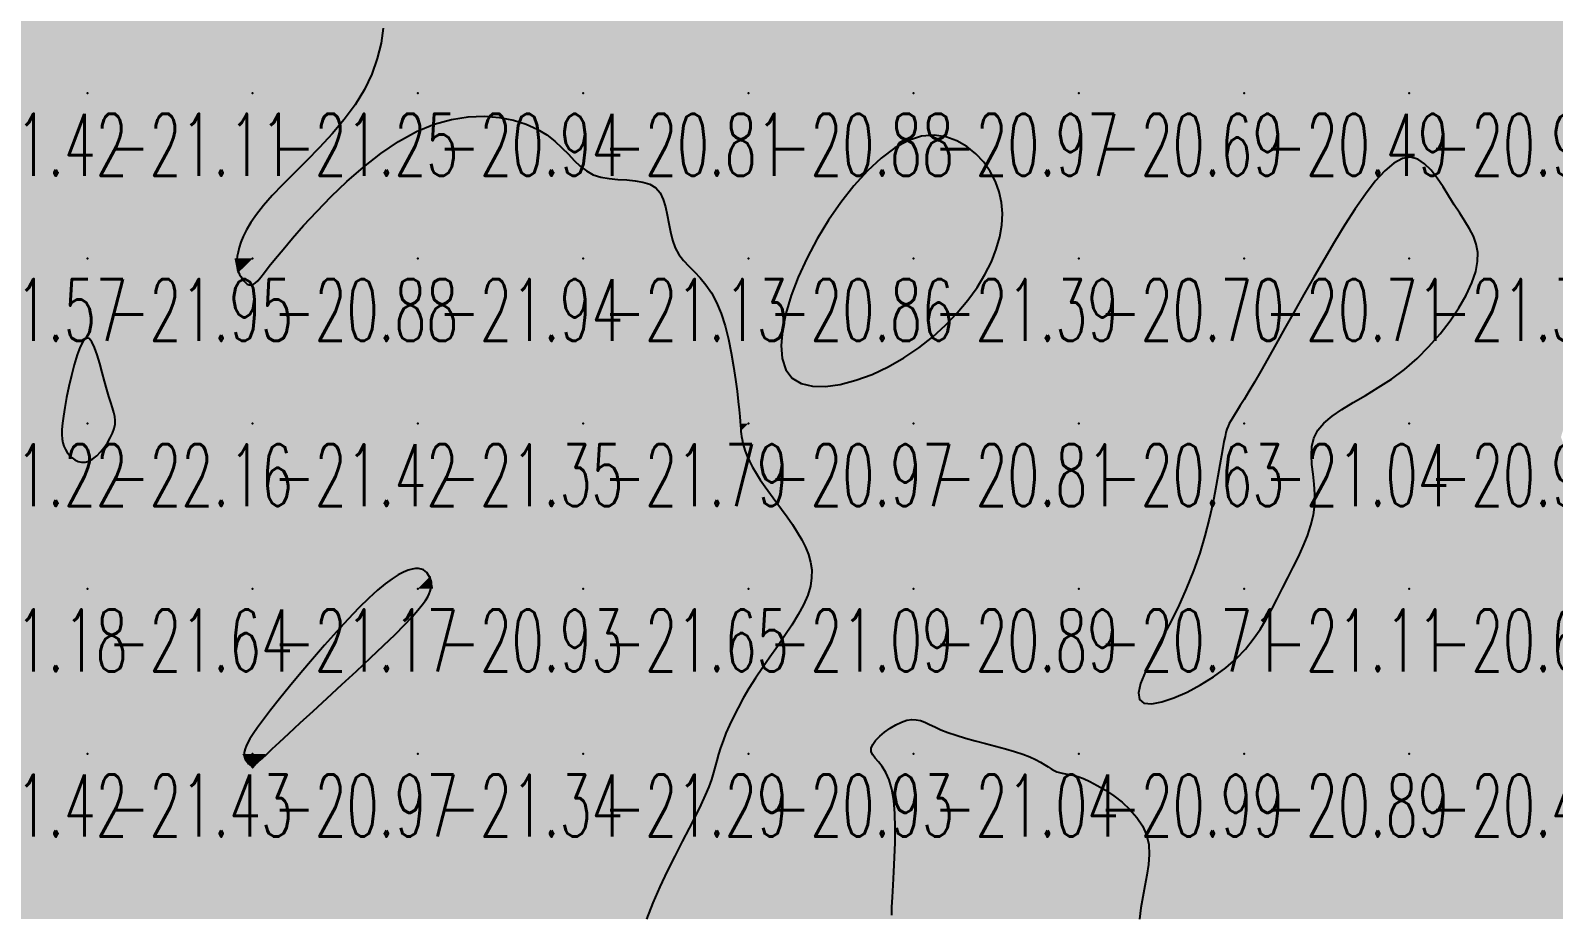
# Model space of a CAD drawing. Header units: millimetres. Extents: x 88261 to 90953, y 390274 to 392322.
# Drawn here: x 88956.8 to 89049, y 391777.6 to 391831 of the extents above; entities that cross this region are included whole.
import ezdxf
from ezdxf.enums import TextEntityAlignment as Align

# ---------------------------------------------------------------- set-up
doc = ezdxf.new("R2010")
doc.units = ezdxf.units.MM
doc.header["$LTSCALE"] = 25
for name, color, linetype in [('CN_03_00', 7, 'Continuous'), ('COTEAlt', 7, 'Continuous'), ('TN_COLORIAGE', 7, 'Continuous')]:
    doc.layers.add(name, color=color, linetype=linetype)
doc.styles.add('Simplex 1.0', font='Simplex.shx', dxfattribs={"width": 0.99, "height": 2.5})
doc.styles.get("Standard").update_dxf_attribs({"font": 'times.ttf'})

# ---------------------------------------------------------------- blocks, each defined once
blk = doc.blocks.new('COTE')
at = {"color": 0}
blk.add_point((0, 0), dxfattribs=at)
at = {"layer": 'COTEAlt'}
blk.add_attdef('ALT', text='', height=3.75, dxfattribs=at).set_placement((1.25, -1.25), align=Align.TOP_LEFT)

msp = doc.modelspace()

# ---------------------------------------------------------------- linework, layer by layer
at = {"layer": 'CN_03_00', "elevation": -21, "flags": 128}
for points in [[(88978.158, 391831.183), (88978.021, 391830.272), (88977.795, 391829.337), (88977.466, 391828.393), (88977.022, 391827.455), (88976.457, 391826.536), (88975.795, 391825.641), (88975.063, 391824.775), (88974.294, 391823.943), (88973.515, 391823.149), (88972.757, 391822.398), (88972.049, 391821.694), (88971.422, 391821.042), (88970.898, 391820.445), (88970.473, 391819.901), (88970.135, 391819.408), (88969.874, 391818.964), (88969.677, 391818.565), (88969.535, 391818.211), (88969.434, 391817.896), (88969.365, 391817.621), (88969.318, 391817.38), (88969.289, 391817.17), (88969.278, 391816.986), (88969.284, 391816.822), (88969.306, 391816.674), (88969.342, 391816.535), (88969.392, 391816.402), (88969.455, 391816.269), (88969.529, 391816.133), (88969.614, 391816), (88969.708, 391815.876), (88969.81, 391815.768), (88969.919, 391815.685), (88970.035, 391815.632), (88970.156, 391815.619), (88970.28, 391815.651), (88970.411, 391815.736), (88970.559, 391815.881), (88970.74, 391816.095), (88970.968, 391816.385), (88971.258, 391816.758), (88971.626, 391817.221), (88972.086, 391817.784), (88972.652, 391818.452), (88973.336, 391819.227), (88974.124, 391820.081), (88975.002, 391820.98), (88975.952, 391821.887), (88976.959, 391822.769), (88978.006, 391823.592), (88979.077, 391824.319), (88980.156, 391824.916), (88981.227, 391825.358), (88982.277, 391825.649), (88983.295, 391825.805), (88984.267, 391825.841), (88985.184, 391825.77), (88986.032, 391825.607), (88986.799, 391825.368), (88987.475, 391825.065), (88988.051, 391824.715), (88988.543, 391824.334), (88988.971, 391823.937), (88989.356, 391823.542), (88989.718, 391823.164), (88990.077, 391822.821), (88990.453, 391822.529), (88990.866, 391822.304), (88991.331, 391822.156), (88991.835, 391822.069), (88992.36, 391822.019), (88992.887, 391821.983), (88993.397, 391821.937), (88993.872, 391821.859), (88994.294, 391821.725), (88994.642, 391821.511), (88994.906, 391821.203), (88995.098, 391820.812), (88995.238, 391820.36), (88995.344, 391819.866), (88995.437, 391819.351), (88995.536, 391818.836), (88995.659, 391818.34), (88995.826, 391817.884), (88996.052, 391817.482), (88996.329, 391817.119), (88996.643, 391816.774), (88996.982, 391816.426), (88997.333, 391816.053), (88997.684, 391815.634), (88998.021, 391815.149), (88998.331, 391814.575), (88998.604, 391813.9), (88998.841, 391813.145), (88999.043, 391812.339), (88999.214, 391811.512), (88999.356, 391810.692), (88999.472, 391809.909), (88999.564, 391809.193), (88999.636, 391808.572), (88999.689, 391808.069), (88999.728, 391807.671), (88999.755, 391807.36), (88999.775, 391807.118), (88999.79, 391806.925), (88999.804, 391806.762), (88999.82, 391806.611), (88999.842, 391806.452), (88999.874, 391806.269), (88999.919, 391806.06), (88999.982, 391805.824), (89000.067, 391805.561), (89000.178, 391805.271), (89000.321, 391804.953), (89000.499, 391804.608), (89000.716, 391804.235), (89000.974, 391803.835), (89001.267, 391803.412), (89001.585, 391802.971), (89001.917, 391802.516), (89002.256, 391802.053), (89002.591, 391801.586), (89002.914, 391801.119), (89003.213, 391800.659), (89003.481, 391800.208), (89003.709, 391799.761), (89003.891, 391799.313), (89004.019, 391798.858), (89004.085, 391798.391), (89004.082, 391797.904), (89004.003, 391797.393), (89003.841, 391796.852), (89003.592, 391796.276), (89003.268, 391795.671), (89002.886, 391795.044), (89002.462, 391794.401), (89002.013, 391793.75), (89001.555, 391793.098), (89001.105, 391792.452), (89000.678, 391791.818), (89000.289, 391791.203), (88999.938, 391790.61), (88999.625, 391790.04), (88999.348, 391789.496), (88999.105, 391788.98), (88998.896, 391788.493), (88998.719, 391788.037), (88998.571, 391787.614), (88998.451, 391787.224), (88998.348, 391786.853), (88998.249, 391786.486), (88998.141, 391786.107), (88998.013, 391785.7), (88997.852, 391785.251), (88997.645, 391784.743), (88997.381, 391784.16), (88997.051, 391783.492), (88996.666, 391782.745), (88996.242, 391781.931), (88995.795, 391781.06), (88995.341, 391780.145), (88994.894, 391779.196), (88994.471, 391778.225), (88994.087, 391777.242)], [(89008.925, 391777.476), (89008.943, 391777.969), (89008.974, 391778.572), (89009.017, 391779.292), (89009.063, 391780.104), (89009.105, 391780.976), (89009.133, 391781.877), (89009.139, 391782.772), (89009.114, 391783.63), (89009.048, 391784.419), (89008.934, 391785.106), (89008.767, 391785.667), (89008.563, 391786.115), (89008.342, 391786.47), (89008.123, 391786.753), (89007.928, 391786.984), (89007.776, 391787.186), (89007.687, 391787.377), (89007.682, 391787.58), (89007.775, 391787.809), (89007.954, 391788.058), (89008.201, 391788.314), (89008.5, 391788.565), (89008.831, 391788.8), (89009.178, 391789.005), (89009.522, 391789.168), (89009.847, 391789.278), (89010.139, 391789.325), (89010.407, 391789.315), (89010.667, 391789.257), (89010.932, 391789.158), (89011.216, 391789.028), (89011.534, 391788.876), (89011.9, 391788.709), (89012.329, 391788.538), (89012.829, 391788.368), (89013.387, 391788.201), (89013.982, 391788.036), (89014.597, 391787.873), (89015.21, 391787.71), (89015.805, 391787.548), (89016.36, 391787.386), (89016.856, 391787.222), (89017.28, 391787.058), (89017.636, 391786.895), (89017.934, 391786.739), (89018.185, 391786.591), (89018.398, 391786.456), (89018.583, 391786.336), (89018.751, 391786.237), (89018.912, 391786.161), (89019.075, 391786.11), (89019.247, 391786.074), (89019.438, 391786.043), (89019.654, 391786.005), (89019.903, 391785.95), (89020.191, 391785.867), (89020.528, 391785.744), (89020.921, 391785.571), (89021.371, 391785.338), (89021.861, 391785.048), (89022.368, 391784.704), (89022.868, 391784.312), (89023.34, 391783.874), (89023.759, 391783.396), (89024.102, 391782.881), (89024.347, 391782.334), (89024.479, 391781.759), (89024.511, 391781.159), (89024.469, 391780.538), (89024.373, 391779.9), (89024.249, 391779.248), (89024.117, 391778.585), (89024.002, 391777.916), (89023.927, 391777.243)]]:
    msp.add_lwpolyline(points, dxfattribs=at)
at = {"layer": 'CN_03_00', "flags": 128}
for points, elevation in [([(89003.438, 391809.659), (89004.123, 391809.493), (89004.924, 391809.481), (89005.812, 391809.607), (89006.758, 391809.858), (89007.734, 391810.219), (89008.712, 391810.676), (89009.664, 391811.214), (89010.565, 391811.82), (89011.406, 391812.482), (89012.184, 391813.19), (89012.893, 391813.933), (89013.529, 391814.7), (89014.089, 391815.481), (89014.566, 391816.264), (89014.957, 391817.039), (89015.258, 391817.798), (89015.469, 391818.536), (89015.591, 391819.253), (89015.624, 391819.949), (89015.57, 391820.621), (89015.429, 391821.269), (89015.202, 391821.891), (89014.889, 391822.488), (89014.493, 391823.053), (89014.02, 391823.568), (89013.476, 391824.012), (89012.869, 391824.362), (89012.205, 391824.596), (89011.491, 391824.691), (89010.735, 391824.626), (89009.944, 391824.378), (89009.124, 391823.934), (89008.291, 391823.31), (89007.458, 391822.534), (89006.64, 391821.631), (89005.851, 391820.626), (89005.105, 391819.546), (89004.418, 391818.416), (89003.802, 391817.262), (89003.273, 391816.11), (89002.842, 391814.983), (89002.519, 391813.902), (89002.314, 391812.891), (89002.239, 391811.972), (89002.304, 391811.168), (89002.519, 391810.5), (89002.896, 391809.992), (89003.438, 391809.659)], -21), ([(89024.193, 391790.314), (89024.664, 391790.274), (89025.284, 391790.387), (89026.01, 391790.631), (89026.802, 391790.982), (89027.616, 391791.418), (89028.412, 391791.917), (89029.145, 391792.456), (89029.785, 391793.016), (89030.336, 391793.592), (89030.812, 391794.181), (89031.227, 391794.782), (89031.597, 391795.393), (89031.935, 391796.013), (89032.256, 391796.638), (89032.574, 391797.269), (89032.9, 391797.902), (89033.225, 391798.538), (89033.539, 391799.174), (89033.83, 391799.81), (89034.086, 391800.445), (89034.296, 391801.079), (89034.448, 391801.709), (89034.53, 391802.337), (89034.538, 391802.959), (89034.493, 391803.572), (89034.424, 391804.172), (89034.36, 391804.756), (89034.327, 391805.318), (89034.355, 391805.854), (89034.473, 391806.361), (89034.708, 391806.834), (89035.081, 391807.272), (89035.578, 391807.687), (89036.178, 391808.094), (89036.858, 391808.507), (89037.598, 391808.942), (89038.376, 391809.412), (89039.17, 391809.934), (89039.958, 391810.521), (89040.72, 391811.183), (89041.444, 391811.906), (89042.115, 391812.671), (89042.723, 391813.458), (89043.255, 391814.247), (89043.7, 391815.019), (89044.044, 391815.755), (89044.276, 391816.435), (89044.389, 391817.046), (89044.392, 391817.596), (89044.302, 391818.101), (89044.133, 391818.576), (89043.901, 391819.035), (89043.621, 391819.495), (89043.308, 391819.969), (89042.977, 391820.473), (89042.64, 391821.014), (89042.297, 391821.567), (89041.942, 391822.099), (89041.571, 391822.577), (89041.18, 391822.968), (89040.763, 391823.239), (89040.317, 391823.357), (89039.838, 391823.289), (89039.321, 391823.011), (89038.771, 391822.542), (89038.194, 391821.907), (89037.596, 391821.132), (89036.982, 391820.246), (89036.357, 391819.274), (89035.729, 391818.242), (89035.101, 391817.179), (89034.481, 391816.107), (89033.874, 391815.046), (89033.286, 391814.009), (89032.725, 391813.013), (89032.197, 391812.073), (89031.709, 391811.203), (89031.265, 391810.42), (89030.874, 391809.739), (89030.54, 391809.171), (89030.259, 391808.704), (89030.024, 391808.326), (89029.831, 391808.021), (89029.674, 391807.774), (89029.546, 391807.571), (89029.442, 391807.397), (89029.356, 391807.238), (89029.283, 391807.079), (89029.218, 391806.905), (89029.158, 391806.702), (89029.098, 391806.454), (89029.035, 391806.149), (89028.965, 391805.77), (89028.883, 391805.303), (89028.787, 391804.734), (89028.67, 391804.053), (89028.528, 391803.269), (89028.353, 391802.398), (89028.139, 391801.453), (89027.879, 391800.449), (89027.567, 391799.4), (89027.195, 391798.321), (89026.757, 391797.226), (89026.255, 391796.132), (89025.718, 391795.061), (89025.184, 391794.039), (89024.693, 391793.09), (89024.282, 391792.24), (89023.99, 391791.513), (89023.854, 391790.935), (89023.914, 391790.529), (89024.193, 391790.314)], -21), ([(88961.926, 391807.194), (88961.937, 391807.432), (88961.912, 391807.669), (88961.855, 391807.918), (88961.772, 391808.192), (88961.668, 391808.504), (88961.549, 391808.868), (88961.419, 391809.297), (88961.284, 391809.796), (88961.143, 391810.337), (88960.997, 391810.882), (88960.845, 391811.397), (88960.687, 391811.844), (88960.523, 391812.186), (88960.353, 391812.388), (88960.176, 391812.412), (88959.994, 391812.235), (88959.808, 391811.883), (88959.625, 391811.393), (88959.447, 391810.803), (88959.279, 391810.153), (88959.126, 391809.479), (88958.991, 391808.821), (88958.879, 391808.217), (88958.793, 391807.695), (88958.733, 391807.255), (88958.7, 391806.883), (88958.693, 391806.57), (88958.711, 391806.304), (88958.754, 391806.074), (88958.821, 391805.869), (88958.913, 391805.678), (88959.028, 391805.492), (88959.165, 391805.317), (88959.322, 391805.162), (88959.497, 391805.034), (88959.688, 391804.942), (88959.893, 391804.895), (88960.111, 391804.9), (88960.339, 391804.966), (88960.574, 391805.098), (88960.811, 391805.287), (88961.043, 391805.521), (88961.261, 391805.788), (88961.461, 391806.076), (88961.634, 391806.372), (88961.773, 391806.664), (88961.872, 391806.941), (88961.926, 391807.194)], -22), ([(88973.125, 391789.115), (88973.909, 391789.836), (88974.76, 391790.619), (88975.645, 391791.435), (88976.531, 391792.257), (88977.385, 391793.057), (88978.175, 391793.807), (88978.868, 391794.48), (88979.439, 391795.055), (88979.895, 391795.536), (88980.25, 391795.934), (88980.518, 391796.262), (88980.712, 391796.531), (88980.847, 391796.752), (88980.938, 391796.936), (88980.997, 391797.096), (88981.037, 391797.24), (88981.061, 391797.373), (88981.07, 391797.496), (88981.065, 391797.61), (88981.047, 391797.718), (88981.016, 391797.822), (88980.974, 391797.923), (88980.921, 391798.022), (88980.857, 391798.121), (88980.782, 391798.216), (88980.69, 391798.302), (88980.581, 391798.375), (88980.45, 391798.428), (88980.295, 391798.459), (88980.114, 391798.461), (88979.903, 391798.431), (88979.659, 391798.362), (88979.379, 391798.247), (88979.057, 391798.076), (88978.69, 391797.841), (88978.273, 391797.534), (88977.802, 391797.144), (88977.273, 391796.664), (88976.681, 391796.085), (88976.026, 391795.403), (88975.325, 391794.641), (88974.599, 391793.825), (88973.869, 391792.982), (88973.157, 391792.14), (88972.483, 391791.327), (88971.869, 391790.568), (88971.335, 391789.893), (88970.898, 391789.321), (88970.552, 391788.847), (88970.285, 391788.46), (88970.087, 391788.148), (88969.947, 391787.9), (88969.853, 391787.703), (88969.794, 391787.546), (88969.759, 391787.417), (88969.74, 391787.306), (88969.732, 391787.21), (88969.735, 391787.126), (88969.747, 391787.052), (88969.768, 391786.985), (88969.795, 391786.925), (88969.829, 391786.867), (88969.866, 391786.811), (88969.907, 391786.754), (88969.952, 391786.699), (88970, 391786.648), (88970.052, 391786.605), (88970.109, 391786.573), (88970.171, 391786.553), (88970.238, 391786.55), (88970.31, 391786.566), (88970.391, 391786.604), (88970.493, 391786.677), (88970.633, 391786.795), (88970.825, 391786.97), (88971.086, 391787.215), (88971.432, 391787.541), (88971.878, 391787.959), (88972.44, 391788.482), (88973.125, 391789.115)], -21)]:
    msp.add_lwpolyline(points, close=True, dxfattribs=dict(at, elevation=elevation))
at = {"layer": 'TN_COLORIAGE', "color": 233}
for points in [[(88950.249, 391837.239, -21.107), (88950.249, 391827.239, -21.107), (88960.249, 391837.239, -21.107)], [(88950.249, 391827.239, -21.107), (88960.249, 391827.239, -21.107), (88960.249, 391837.239, -21.107)], [(88960.249, 391827.239, -21.103), (88970.249, 391827.239, -21.103), (88970.249, 391837.239, -21.103)], [(88960.249, 391837.239, -21.103), (88960.249, 391827.239, -21.103), (88970.249, 391837.239, -21.103)], [(88970.249, 391827.239, -21), (88978.34, 391835.331, -21), (88970.249, 391837.239, -21), (88976.627, 391837.239, -21)], [(88978.34, 391835.331, -21.247), (88978.386, 391827.239, -21.247), (88970.249, 391827.239, -21.247)], [(88950.249, 391827.239, -21.114), (88950.249, 391817.239, -21.114), (88960.249, 391827.239, -21.114)], [(88950.249, 391817.239, -21.114), (88960.249, 391817.239, -21.114), (88960.249, 391827.239, -21.114)], [(88960.249, 391817.239, -21), (88969.152, 391817.239, -21), (88970.249, 391827.239, -21), (88970.249, 391820.443, -21)], [(88960.249, 391827.239, -21.247), (88960.249, 391817.239, -21.247), (88970.249, 391827.239, -21.247)], [(88970.249, 391820.443, -21.247), (88978.386, 391827.239, -21.247), (88970.249, 391827.239, -21.247)], [(88971.354, 391817.239, -21.938), (88980.249, 391826.67, -21.938), (88980.249, 391817.239, -21.938)], [(88988.588, 391825.578, -21.938), (88980.249, 391826.67, -21.938), (88980.249, 391817.239, -21.938)], [(89002.876, 391817.239, -21.391), (89010.249, 391826.562, -21.391), (89010.249, 391817.239, -21.391)], [(89015.79, 391822.781, -21.391), (89010.249, 391826.562, -21.391), (89010.249, 391817.239, -21.391)], [(88980.249, 391817.239, -21), (88988.588, 391825.578, -21), (88990.249, 391817.239, -21), (88990.249, 391821.41, -21)], [(89035.027, 391817.239, -21.32), (89040.249, 391825.625, -21.32), (89040.249, 391817.239, -21.32)], [(89043.003, 391819.993, -21.32), (89040.249, 391825.625, -21.32), (89040.249, 391817.239, -21.32)], [(88990.249, 391821.41, -21.134), (88995.614, 391822.605, -21.134), (88990.249, 391817.239, -21.134)], [(88995.148, 391817.239, -21.134), (88995.614, 391822.605, -21.134), (88990.249, 391817.239, -21.134)], [(89015.79, 391822.781, -21.391), (89015.926, 391817.239, -21.391), (89010.249, 391817.239, -21.391)], [(89043.003, 391819.993, -21.32), (89045.601, 391817.239, -21.32), (89040.249, 391817.239, -21.32)], [(88960.249, 391814.693, -21.217), (88958.591, 391807.239, -21.217), (88960.249, 391817.239, -21.217), (88950.249, 391807.239, -21.217)], [(88950.249, 391817.239, -21.947), (88950.249, 391807.239, -21.947), (88960.249, 391817.239, -21.947)], [(88960.249, 391814.693, -21), (88961.472, 391808.463, -21), (88960.249, 391817.239, -21), (88969.332, 391816.323, -21)], [(88969.332, 391816.323, -21.947), (88969.152, 391817.239, -21.947), (88960.249, 391817.239, -21.947)], [(88970.249, 391807.239, -21.938), (88980.249, 391807.239, -21.938), (88980.249, 391817.239, -21.938)], [(88980.249, 391817.239, -21), (88971.354, 391817.239, -21), (88970.249, 391807.239, -21), (88970.249, 391815.085, -21)], [(88980.249, 391807.239, -21.134), (88990.249, 391807.239, -21.134), (88990.249, 391817.239, -21.134)], [(88980.249, 391817.239, -21.134), (88980.249, 391807.239, -21.134), (88990.249, 391817.239, -21.134)], [(88990.249, 391807.239, -21), (88998.752, 391815.743, -21), (88990.249, 391817.239, -21), (88995.148, 391817.239, -21)], [(89010.249, 391810.498, -21.391), (89001.062, 391808.053, -21.391), (89010.249, 391817.239, -21.391)], [(89002.876, 391817.239, -21.391), (89001.062, 391808.053, -21.391), (89010.249, 391817.239, -21.391)], [(89015.926, 391817.239, -21.391), (89010.249, 391810.498, -21.391), (89010.249, 391817.239, -21.391)], [(89040.249, 391817.239, -21), (89040.249, 391809.662, -21), (89030.249, 391807.239, -21), (89033.151, 391807.239, -21)], [(89040.249, 391817.239, -21), (89035.027, 391817.239, -21), (89030.249, 391807.239, -21), (89030.249, 391808.489, -21)], [(89045.601, 391817.239, -21.32), (89040.249, 391809.662, -21.32), (89040.249, 391817.239, -21.32)], [(88962.378, 391807.239, -21), (88961.472, 391808.463, -21), (88970.249, 391807.239, -21), (88969.332, 391816.323, -21)], [(88969.332, 391816.323, -21.425), (88970.249, 391815.085, -21.425), (88970.249, 391807.239, -21.425)], [(88998.752, 391815.743, -21.791), (88999.83, 391807.239, -21.791), (88990.249, 391807.239, -21.791)], [(89029.224, 391807.239, -21.042), (89030.249, 391808.489, -21.042), (89030.249, 391807.239, -21.042)], [(88958.591, 391807.239, -21.177), (88958.659, 391805.65, -21.177), (88950.249, 391807.239, -21.177), (88950.249, 391797.239, -21.177)], [(88960.249, 391797.239, -21.425), (88970.249, 391797.239, -21.425), (88970.249, 391807.239, -21.425)], [(88960.249, 391804.227, -21.425), (88962.378, 391807.239, -21.425), (88960.249, 391797.239, -21.425), (88970.249, 391807.239, -21.425)], [(88980.249, 391807.239, -21), (88980.249, 391798.833, -21), (88970.249, 391797.239, -21), (88977.397, 391797.239, -21)], [(88970.249, 391807.239, -21.351), (88970.249, 391797.239, -21.351), (88980.249, 391807.239, -21.351)], [(88990.249, 391807.239, -21), (88981.025, 391798.015, -21), (88980.249, 391807.239, -21), (88980.249, 391798.833, -21)], [(88990.249, 391807.239, -21), (88981.025, 391798.015, -21), (88990.249, 391797.239, -21), (88981.177, 391797.239, -21)], [(88990.249, 391807.239, -21), (88999.83, 391807.239, -21), (88990.249, 391797.239, -21), (88999.743, 391806.734, -21)], [(89030.249, 391797.239, -21), (89027.532, 391797.239, -21), (89030.249, 391807.239, -21), (89028.991, 391805.981, -21)], [(89029.224, 391807.239, -21.042), (89028.991, 391805.981, -21.042), (89030.249, 391807.239, -21.042)], [(89030.249, 391797.239, -21), (89035.395, 391802.385, -21), (89030.249, 391807.239, -21), (89033.151, 391807.239, -21)], [(88990.249, 391797.239, -21), (88999.743, 391806.734, -21), (89000.249, 391797.239, -21), (89000.249, 391804.533, -21)], [(88960.249, 391804.227, -21.177), (88958.659, 391805.65, -21.177), (88960.249, 391797.239, -21.177), (88950.249, 391797.239, -21.177)], [(89003.555, 391800.545, -21.093), (89000.249, 391804.533, -21.093), (89000.249, 391797.239, -21.093)], [(89032.451, 391797.239, -21.109), (89035.395, 391802.385, -21.109), (89030.249, 391797.239, -21.109)], [(89003.555, 391800.545, -21.093), (89004.81, 391797.239, -21.093), (89000.249, 391797.239, -21.093)], [(88950.249, 391787.239, -21.639), (88960.249, 391787.239, -21.639), (88960.249, 391797.239, -21.639)], [(88950.249, 391797.239, -21.639), (88950.249, 391787.239, -21.639), (88960.249, 391797.239, -21.639)], [(88960.249, 391787.239, -21), (88969.619, 391787.239, -21), (88970.249, 391797.239, -21), (88970.249, 391788.72, -21)], [(88960.249, 391797.239, -21.167), (88960.249, 391787.239, -21.167), (88970.249, 391797.239, -21.167)], [(88977.397, 391797.239, -21.167), (88970.249, 391788.72, -21.167), (88970.249, 391797.239, -21.167)], [(88980.249, 391787.239, -21.65), (88990.249, 391787.239, -21.65), (88990.249, 391797.239, -21.65)], [(88990.249, 391797.239, -21), (88981.177, 391797.239, -21), (88980.249, 391787.239, -21), (88980.249, 391795.601, -21)], [(88990.249, 391787.239, -21), (88998.263, 391787.239, -21), (89000.249, 391797.239, -21), (89000.249, 391791.607, -21)], [(88990.249, 391797.239, -21.093), (88990.249, 391787.239, -21.093), (89000.249, 391797.239, -21.093)], [(89004.81, 391797.239, -21.093), (89000.249, 391791.607, -21.093), (89000.249, 391797.239, -21.093)], [(89030.249, 391792.271, -21.109), (89021.426, 391788.416, -21.109), (89030.249, 391797.239, -21.109)], [(89027.532, 391797.239, -21.109), (89021.426, 391788.416, -21.109), (89030.249, 391797.239, -21.109)], [(89032.451, 391797.239, -21.109), (89030.249, 391792.271, -21.109), (89030.249, 391797.239, -21.109)], [(88980.249, 391795.601, -21.34), (88971.035, 391787.239, -21.34), (88980.249, 391787.239, -21.34)], [(89010.249, 391789.982, -21.042), (89006.574, 391787.239, -21.042), (89010.249, 391787.239, -21.042)], [(89011.51, 391788.501, -21.042), (89010.249, 391789.982, -21.042), (89010.249, 391787.239, -21.042)], [(89011.51, 391788.501, -21.042), (89017.685, 391787.239, -21.042), (89010.249, 391787.239, -21.042)], [(88950.249, 391777.239, -21.431), (88960.249, 391777.239, -21.431), (88960.249, 391787.239, -21.431)], [(88950.249, 391787.239, -21.431), (88950.249, 391777.239, -21.431), (88960.249, 391787.239, -21.431)], [(88960.249, 391777.239, -21), (88969.832, 391786.823, -21), (88960.249, 391787.239, -21), (88969.619, 391787.239, -21)], [(88960.249, 391777.239, -21), (88969.832, 391786.823, -21), (88970.249, 391777.239, -21), (88970.249, 391786.333, -21)], [(88980.249, 391787.239, -21), (88971.035, 391787.239, -21), (88970.249, 391777.239, -21), (88970.249, 391786.333, -21)], [(88970.249, 391777.239, -21.34), (88980.249, 391777.239, -21.34), (88980.249, 391787.239, -21.34)], [(88980.249, 391777.239, -21.292), (88990.249, 391777.239, -21.292), (88990.249, 391787.239, -21.292)], [(88980.249, 391787.239, -21.292), (88980.249, 391777.239, -21.292), (88990.249, 391787.239, -21.292)], [(88990.249, 391787.239, -21), (88998.263, 391787.239, -21), (88990.249, 391777.239, -21), (88998.13, 391785.12, -21)], [(89009.548, 391786.539, -21.042), (89006.574, 391787.239, -21.042), (89010.249, 391787.239, -21.042)], [(89010.249, 391777.239, -21), (89008.838, 391777.239, -21), (89010.249, 391787.239, -21), (89009.548, 391786.539, -21)], [(89010.249, 391777.239, -21), (89018.884, 391785.875, -21), (89010.249, 391787.239, -21), (89017.685, 391787.239, -21)], [(89020.249, 391777.239, -21), (89020.249, 391786.229, -21), (89010.249, 391777.239, -21), (89018.884, 391785.875, -21)], [(89025.644, 391782.634, -21.129), (89020.249, 391786.229, -21.129), (89020.249, 391777.239, -21.129)], [(88993.502, 391777.239, -21.269), (88998.13, 391785.12, -21.269), (88990.249, 391777.239, -21.269)], [(89023.26, 391777.239, -21.129), (89025.644, 391782.634, -21.129), (89020.249, 391777.239, -21.129)]]:
    msp.add_solid(points, dxfattribs=at)
at = {"layer": 'TN_COLORIAGE', "color": 223}
for points in [[(88978.386, 391827.239, -20.942), (88978.34, 391835.331, -20.942), (88980.249, 391827.239, -20.942), (88980.249, 391837.239, -20.942)], [(88986.381, 391833.371, -20.942), (88986.451, 391837.239, -20.942), (88980.249, 391827.239, -20.942), (88980.249, 391837.239, -20.942)], [(88990.249, 391827.239, -20.994), (89000.249, 391827.239, -20.994), (89000.249, 391837.239, -20.994)], [(88998.904, 391837.239, -20.813), (88990.249, 391835.635, -20.813), (89000.249, 391837.239, -20.813), (88990.249, 391827.239, -20.813)], [(89000.249, 391837.239, -20.682), (89000.249, 391827.239, -20.682), (89010.249, 391837.239, -20.682)], [(89000.249, 391827.239, -20.682), (89010.249, 391827.239, -20.682), (89010.249, 391837.239, -20.682)], [(89010.249, 391827.239, -20.738), (89020.249, 391827.239, -20.738), (89020.249, 391837.239, -20.738)], [(89010.249, 391837.239, -20.738), (89010.249, 391827.239, -20.738), (89020.249, 391837.239, -20.738)], [(89020.249, 391837.239, -20.413), (89020.249, 391827.239, -20.413), (89030.249, 391837.239, -20.413)], [(89020.249, 391827.239, -20.413), (89030.249, 391827.239, -20.413), (89030.249, 391837.239, -20.413)], [(89030.249, 391827.239, -20.381), (89040.249, 391827.239, -20.381), (89040.249, 391837.239, -20.381)], [(89030.249, 391837.239, -20.381), (89030.249, 391827.239, -20.381), (89040.249, 391837.239, -20.381)], [(89040.249, 391827.239, -20.497), (89050.249, 391827.239, -20.497), (89050.249, 391837.239, -20.497)], [(89040.249, 391837.239, -20.497), (89040.249, 391827.239, -20.497), (89050.249, 391837.239, -20.497)], [(88986.381, 391833.371, -20.813), (88990.249, 391835.635, -20.813), (88980.249, 391827.239, -20.813), (88990.249, 391827.239, -20.813)], [(88978.386, 391827.239, -20.883), (88970.249, 391820.443, -20.883), (88980.249, 391827.239, -20.883), (88970.249, 391817.239, -20.883)], [(88980.249, 391826.67, -20.883), (88971.354, 391817.239, -20.883), (88980.249, 391827.239, -20.883), (88970.249, 391817.239, -20.883)], [(88980.249, 391826.67, -20.813), (88988.588, 391825.578, -20.813), (88980.249, 391827.239, -20.813), (88990.249, 391827.239, -20.813)], [(88990.249, 391821.41, -20.813), (88988.588, 391825.578, -20.813), (88990.249, 391827.239, -20.813)], [(88995.614, 391822.605, -20.813), (88990.249, 391821.41, -20.813), (89000.249, 391827.239, -20.813), (88990.249, 391827.239, -20.813)], [(88995.614, 391822.605, -20.861), (88995.148, 391817.239, -20.861), (89000.249, 391827.239, -20.861), (89000.249, 391817.239, -20.861)], [(89010.249, 391826.562, -20.861), (89002.876, 391817.239, -20.861), (89010.249, 391827.239, -20.861), (89000.249, 391817.239, -20.861)], [(89000.249, 391827.239, -20.972), (89000.249, 391817.239, -20.972), (89010.249, 391827.239, -20.972)], [(89010.249, 391826.562, -20.686), (89015.79, 391822.781, -20.686), (89010.249, 391827.239, -20.686), (89020.249, 391827.239, -20.686)], [(89015.926, 391817.239, -20.686), (89015.79, 391822.781, -20.686), (89020.249, 391817.239, -20.686), (89020.249, 391827.239, -20.686)], [(89020.249, 391817.239, -20.492), (89030.249, 391817.239, -20.492), (89030.249, 391827.239, -20.492)], [(89020.249, 391827.239, -20.492), (89020.249, 391817.239, -20.492), (89030.249, 391827.239, -20.492)], [(89040.249, 391825.625, -20.707), (89035.027, 391817.239, -20.707), (89040.249, 391827.239, -20.707), (89030.249, 391817.239, -20.707)], [(89030.249, 391827.239, -20.938), (89030.249, 391817.239, -20.938), (89040.249, 391827.239, -20.938)], [(89040.249, 391825.625, -20.157), (89043.003, 391819.993, -20.157), (89040.249, 391827.239, -20.157), (89050.249, 391827.239, -20.157)], [(89045.601, 391817.239, -20.157), (89043.003, 391819.993, -20.157), (89050.249, 391817.239, -20.157), (89050.249, 391827.239, -20.157)], [(88970.249, 391820.443, -20.883), (88969.152, 391817.239, -20.883), (88970.249, 391817.239, -20.883)], [(88969.152, 391817.239, -20.883), (88969.332, 391816.323, -20.883), (88970.249, 391817.239, -20.883)], [(88970.249, 391815.085, -20.883), (88969.332, 391816.323, -20.883), (88970.249, 391817.239, -20.883)], [(88970.249, 391815.085, -20.883), (88971.354, 391817.239, -20.883), (88970.249, 391817.239, -20.883)], [(88995.148, 391817.239, -20.861), (88998.752, 391815.743, -20.861), (89000.249, 391817.239, -20.861)], [(88999.83, 391807.239, -20.861), (88998.752, 391815.743, -20.861), (89000.249, 391807.239, -20.861), (89000.249, 391817.239, -20.861)], [(89001.062, 391808.053, -20.861), (89002.876, 391817.239, -20.861), (89000.249, 391807.239, -20.861), (89000.249, 391817.239, -20.861)], [(89010.249, 391807.239, -20.702), (89020.249, 391807.239, -20.702), (89020.249, 391817.239, -20.702)], [(89010.249, 391810.498, -20.702), (89015.926, 391817.239, -20.702), (89010.249, 391807.239, -20.702), (89020.249, 391817.239, -20.702)], [(89030.249, 391808.489, -20.633), (89029.224, 391807.239, -20.633), (89030.249, 391817.239, -20.633), (89020.249, 391807.239, -20.633)], [(89020.249, 391817.239, -20.707), (89020.249, 391807.239, -20.707), (89030.249, 391817.239, -20.707)], [(89030.249, 391808.489, -20.707), (89035.027, 391817.239, -20.707), (89030.249, 391817.239, -20.707)], [(89040.249, 391807.239, -20), (89049.674, 391807.239, -20), (89050.249, 391817.239, -20), (89050.249, 391807.945, -20)], [(89040.249, 391809.662, -20.722), (89045.601, 391817.239, -20.722), (89040.249, 391807.239, -20.722), (89050.249, 391817.239, -20.722)], [(89001.062, 391808.053, -20.811), (89010.249, 391810.498, -20.811), (89000.249, 391807.239, -20.811), (89010.249, 391807.239, -20.811)], [(89033.151, 391807.239, -20.898), (89040.249, 391809.662, -20.898), (89040.249, 391807.239, -20.898)], [(89000.249, 391804.533, -20.965), (88999.743, 391806.734, -20.965), (89000.249, 391807.239, -20.965)], [(88999.743, 391806.734, -20.965), (88999.83, 391807.239, -20.965), (89000.249, 391807.239, -20.965)], [(89000.249, 391804.533, -20.811), (89003.555, 391800.545, -20.811), (89000.249, 391807.239, -20.811), (89010.249, 391807.239, -20.811)], [(89004.81, 391797.239, -20.811), (89003.555, 391800.545, -20.811), (89010.249, 391797.239, -20.811), (89010.249, 391807.239, -20.811)], [(89010.249, 391797.239, -20.633), (89020.249, 391797.239, -20.633), (89020.249, 391807.239, -20.633)], [(89010.249, 391807.239, -20.633), (89010.249, 391797.239, -20.633), (89020.249, 391807.239, -20.633)], [(89028.991, 391805.981, -20.633), (89029.224, 391807.239, -20.633), (89020.249, 391797.239, -20.633), (89020.249, 391807.239, -20.633)], [(89035.395, 391802.385, -20.615), (89032.451, 391797.239, -20.615), (89040.249, 391807.239, -20.615), (89040.249, 391797.239, -20.615)], [(89033.151, 391807.239, -20.898), (89035.395, 391802.385, -20.898), (89040.249, 391807.239, -20.898)], [(89040.249, 391807.239, -20), (89049.674, 391807.239, -20), (89040.249, 391797.239, -20), (89049.432, 391806.422, -20)], [(89028.991, 391805.981, -20.709), (89027.532, 391797.239, -20.709), (89020.249, 391797.239, -20.709)], [(89040.249, 391797.239, -20), (89049.432, 391806.422, -20), (89050.249, 391797.239, -20), (89050.249, 391804.105, -20)], [(88977.397, 391797.239, -20.933), (88980.249, 391798.833, -20.933), (88980.249, 391797.239, -20.933)], [(88980.249, 391798.833, -20.933), (88981.025, 391798.015, -20.933), (88980.249, 391797.239, -20.933)], [(88981.177, 391797.239, -20.933), (88981.025, 391798.015, -20.933), (88980.249, 391797.239, -20.933)], [(88971.035, 391787.239, -20.933), (88980.249, 391795.601, -20.933), (88970.249, 391787.239, -20.933), (88980.249, 391797.239, -20.933)], [(88970.249, 391788.72, -20.933), (88977.397, 391797.239, -20.933), (88970.249, 391787.239, -20.933), (88980.249, 391797.239, -20.933)], [(88980.249, 391795.601, -20.933), (88981.177, 391797.239, -20.933), (88980.249, 391797.239, -20.933)], [(89000.249, 391791.607, -20.889), (89004.81, 391797.239, -20.889), (89000.249, 391787.239, -20.889), (89010.249, 391797.239, -20.889)], [(89006.574, 391787.239, -20.889), (89010.249, 391789.982, -20.889), (89000.249, 391787.239, -20.889), (89010.249, 391797.239, -20.889)], [(89010.249, 391789.982, -20.709), (89011.51, 391788.501, -20.709), (89010.249, 391797.239, -20.709), (89020.249, 391797.239, -20.709)], [(89017.685, 391787.239, -20.709), (89011.51, 391788.501, -20.709), (89020.249, 391787.239, -20.709), (89020.249, 391797.239, -20.709)], [(89021.426, 391788.416, -20.709), (89027.532, 391797.239, -20.709), (89020.249, 391787.239, -20.709), (89020.249, 391797.239, -20.709)], [(89030.249, 391787.239, -20.615), (89040.249, 391787.239, -20.615), (89040.249, 391797.239, -20.615)], [(89030.249, 391792.271, -20.615), (89032.451, 391797.239, -20.615), (89030.249, 391787.239, -20.615), (89040.249, 391797.239, -20.615)], [(89040.249, 391787.239, -20.12), (89050.249, 391787.239, -20.12), (89050.249, 391797.239, -20.12)], [(89040.249, 391797.239, -20.12), (89040.249, 391787.239, -20.12), (89050.249, 391797.239, -20.12)], [(89021.426, 391788.416, -20.89), (89030.249, 391792.271, -20.89), (89020.249, 391787.239, -20.89), (89030.249, 391787.239, -20.89)], [(89000.249, 391791.607, -20.928), (88998.263, 391787.239, -20.928), (89000.249, 391787.239, -20.928)], [(88970.249, 391788.72, -20.971), (88969.619, 391787.239, -20.971), (88970.249, 391787.239, -20.971)], [(88969.619, 391787.239, -20.971), (88969.832, 391786.823, -20.971), (88970.249, 391787.239, -20.971)], [(88970.249, 391786.333, -20.971), (88969.832, 391786.823, -20.971), (88970.249, 391787.239, -20.971)], [(88970.249, 391786.333, -20.971), (88971.035, 391787.239, -20.971), (88970.249, 391787.239, -20.971)], [(88998.13, 391785.12, -20.442), (88993.502, 391777.239, -20.442), (89000.249, 391787.239, -20.442), (89000.249, 391777.239, -20.442)], [(88998.13, 391785.12, -20.928), (88998.263, 391787.239, -20.928), (89000.249, 391787.239, -20.928)], [(89006.574, 391787.239, -20.442), (89009.548, 391786.539, -20.442), (89000.249, 391787.239, -20.442), (89000.249, 391777.239, -20.442)], [(89009.548, 391786.539, -20.442), (89008.838, 391777.239, -20.442), (89000.249, 391777.239, -20.442)], [(89017.685, 391787.239, -20.986), (89018.884, 391785.875, -20.986), (89020.249, 391787.239, -20.986)], [(89018.884, 391785.875, -20.986), (89020.249, 391786.229, -20.986), (89020.249, 391787.239, -20.986)], [(89020.249, 391786.229, -20.89), (89025.644, 391782.634, -20.89), (89020.249, 391787.239, -20.89), (89030.249, 391787.239, -20.89)], [(89025.644, 391782.634, -20.701), (89023.26, 391777.239, -20.701), (89030.249, 391787.239, -20.701), (89030.249, 391777.239, -20.701)], [(89030.249, 391787.239, -20.447), (89030.249, 391777.239, -20.447), (89040.249, 391787.239, -20.447)], [(89030.249, 391777.239, -20.447), (89040.249, 391777.239, -20.447), (89040.249, 391787.239, -20.447)], [(89040.249, 391787.239, -20.317), (89040.249, 391777.239, -20.317), (89050.249, 391787.239, -20.317)], [(89040.249, 391777.239, -20.317), (89050.249, 391777.239, -20.317), (89050.249, 391787.239, -20.317)]]:
    msp.add_solid(points, dxfattribs=at)
at = {"layer": 'TN_COLORIAGE', "color": 243}
for points in [[(88958.591, 391807.239, -22.156), (88960.249, 391814.693, -22.156), (88960.249, 391807.239, -22.156)], [(88961.472, 391808.463, -22.156), (88960.249, 391814.693, -22.156), (88960.249, 391807.239, -22.156)], [(88961.472, 391808.463, -22.156), (88962.378, 391807.239, -22.156), (88960.249, 391807.239, -22.156)], [(88958.659, 391805.65, -22.156), (88958.591, 391807.239, -22.156), (88960.249, 391807.239, -22.156)], [(88958.659, 391805.65, -22.156), (88960.249, 391804.227, -22.156), (88960.249, 391807.239, -22.156)], [(88962.378, 391807.239, -22.156), (88960.249, 391804.227, -22.156), (88960.249, 391807.239, -22.156)]]:
    msp.add_solid(points, dxfattribs=at)

# ---------------------------------------------------------------- block references
at = {"layer": 'COTEAlt'}
ref = msp.add_blockref('COTE', (88950.249, 391827.239), dxfattribs=at)
ref.add_attrib('ALT', '-21.42', dxfattribs={"height": 3.75, "style": 'Simplex 1.0', "width": 0.6}).set_placement((88951.499, 391825.989), align=Align.TOP_LEFT)
ref = msp.add_blockref('COTE', (88960.249, 391827.239), dxfattribs=at)
ref.add_attrib('ALT', '-21.11', dxfattribs={"height": 3.75, "style": 'Simplex 1.0', "width": 0.6}).set_placement((88961.499, 391825.989), align=Align.TOP_LEFT)
ref = msp.add_blockref('COTE', (88970.249, 391827.239), dxfattribs=at)
ref.add_attrib('ALT', '-21.25', dxfattribs={"height": 3.75, "style": 'Simplex 1.0', "width": 0.6}).set_placement((88971.499, 391825.989), align=Align.TOP_LEFT)
ref = msp.add_blockref('COTE', (88980.249, 391827.239), dxfattribs=at)
ref.add_attrib('ALT', '-20.94', dxfattribs={"height": 3.75, "style": 'Simplex 1.0', "width": 0.6}).set_placement((88981.499, 391825.989), align=Align.TOP_LEFT)
ref = msp.add_blockref('COTE', (88990.249, 391827.239), dxfattribs=at)
ref.add_attrib('ALT', '-20.81', dxfattribs={"height": 3.75, "style": 'Simplex 1.0', "width": 0.6}).set_placement((88991.499, 391825.989), align=Align.TOP_LEFT)
ref = msp.add_blockref('COTE', (89000.249, 391827.239), dxfattribs=at)
ref.add_attrib('ALT', '-20.88', dxfattribs={"height": 3.75, "style": 'Simplex 1.0', "width": 0.6}).set_placement((89001.499, 391825.989), align=Align.TOP_LEFT)
ref = msp.add_blockref('COTE', (89010.249, 391827.239), dxfattribs=at)
ref.add_attrib('ALT', '-20.97', dxfattribs={"height": 3.75, "style": 'Simplex 1.0', "width": 0.6}).set_placement((89011.499, 391825.989), align=Align.TOP_LEFT)
ref = msp.add_blockref('COTE', (89020.249, 391827.239), dxfattribs=at)
ref.add_attrib('ALT', '-20.69', dxfattribs={"height": 3.75, "style": 'Simplex 1.0', "width": 0.6}).set_placement((89021.499, 391825.989), align=Align.TOP_LEFT)
ref = msp.add_blockref('COTE', (89030.249, 391827.239), dxfattribs=at)
ref.add_attrib('ALT', '-20.49', dxfattribs={"height": 3.75, "style": 'Simplex 1.0', "width": 0.6}).set_placement((89031.499, 391825.989), align=Align.TOP_LEFT)
ref = msp.add_blockref('COTE', (89040.249, 391827.239), dxfattribs=at)
ref.add_attrib('ALT', '-20.94', dxfattribs={"height": 3.75, "style": 'Simplex 1.0', "width": 0.6}).set_placement((89041.499, 391825.989), align=Align.TOP_LEFT)
ref = msp.add_blockref('COTE', (88950.249, 391817.239), dxfattribs=at)
ref.add_attrib('ALT', '-21.57', dxfattribs={"height": 3.75, "style": 'Simplex 1.0', "width": 0.6}).set_placement((88951.499, 391815.989), align=Align.TOP_LEFT)
ref = msp.add_blockref('COTE', (88960.249, 391817.239), dxfattribs=at)
ref.add_attrib('ALT', '-21.95', dxfattribs={"height": 3.75, "style": 'Simplex 1.0', "width": 0.6}).set_placement((88961.499, 391815.989), align=Align.TOP_LEFT)
ref = msp.add_blockref('COTE', (88970.249, 391817.239), dxfattribs=at)
ref.add_attrib('ALT', '-20.88', dxfattribs={"height": 3.75, "style": 'Simplex 1.0', "width": 0.6}).set_placement((88971.499, 391815.989), align=Align.TOP_LEFT)
ref = msp.add_blockref('COTE', (88980.249, 391817.239), dxfattribs=at)
ref.add_attrib('ALT', '-21.94', dxfattribs={"height": 3.75, "style": 'Simplex 1.0', "width": 0.6}).set_placement((88981.499, 391815.989), align=Align.TOP_LEFT)
ref = msp.add_blockref('COTE', (88990.249, 391817.239), dxfattribs=at)
ref.add_attrib('ALT', '-21.13', dxfattribs={"height": 3.75, "style": 'Simplex 1.0', "width": 0.6}).set_placement((88991.499, 391815.989), align=Align.TOP_LEFT)
ref = msp.add_blockref('COTE', (89000.249, 391817.239), dxfattribs=at)
ref.add_attrib('ALT', '-20.86', dxfattribs={"height": 3.75, "style": 'Simplex 1.0', "width": 0.6}).set_placement((89001.499, 391815.989), align=Align.TOP_LEFT)
ref = msp.add_blockref('COTE', (89010.249, 391817.239), dxfattribs=at)
ref.add_attrib('ALT', '-21.39', dxfattribs={"height": 3.75, "style": 'Simplex 1.0', "width": 0.6}).set_placement((89011.499, 391815.989), align=Align.TOP_LEFT)
ref = msp.add_blockref('COTE', (89020.249, 391817.239), dxfattribs=at)
ref.add_attrib('ALT', '-20.70', dxfattribs={"height": 3.75, "style": 'Simplex 1.0', "width": 0.6}).set_placement((89021.499, 391815.989), align=Align.TOP_LEFT)
ref = msp.add_blockref('COTE', (89030.249, 391817.239), dxfattribs=at)
ref.add_attrib('ALT', '-20.71', dxfattribs={"height": 3.75, "style": 'Simplex 1.0', "width": 0.6}).set_placement((89031.499, 391815.989), align=Align.TOP_LEFT)
ref = msp.add_blockref('COTE', (89040.249, 391817.239), dxfattribs=at)
ref.add_attrib('ALT', '-21.32', dxfattribs={"height": 3.75, "style": 'Simplex 1.0', "width": 0.6}).set_placement((89041.499, 391815.989), align=Align.TOP_LEFT)
ref = msp.add_blockref('COTE', (88950.249, 391807.239), dxfattribs=at)
ref.add_attrib('ALT', '-21.22', dxfattribs={"height": 3.75, "style": 'Simplex 1.0', "width": 0.6}).set_placement((88951.499, 391805.989), align=Align.TOP_LEFT)
ref = msp.add_blockref('COTE', (88960.249, 391807.239), dxfattribs=at)
ref.add_attrib('ALT', '-22.16', dxfattribs={"height": 3.75, "style": 'Simplex 1.0', "width": 0.6}).set_placement((88961.499, 391805.989), align=Align.TOP_LEFT)
ref = msp.add_blockref('COTE', (88970.249, 391807.239), dxfattribs=at)
ref.add_attrib('ALT', '-21.42', dxfattribs={"height": 3.75, "style": 'Simplex 1.0', "width": 0.6}).set_placement((88971.499, 391805.989), align=Align.TOP_LEFT)
ref = msp.add_blockref('COTE', (88980.249, 391807.239), dxfattribs=at)
ref.add_attrib('ALT', '-21.35', dxfattribs={"height": 3.75, "style": 'Simplex 1.0', "width": 0.6}).set_placement((88981.499, 391805.989), align=Align.TOP_LEFT)
ref = msp.add_blockref('COTE', (88990.249, 391807.239), dxfattribs=at)
ref.add_attrib('ALT', '-21.79', dxfattribs={"height": 3.75, "style": 'Simplex 1.0', "width": 0.6}).set_placement((88991.499, 391805.989), align=Align.TOP_LEFT)
ref = msp.add_blockref('COTE', (89000.249, 391807.239), dxfattribs=at)
ref.add_attrib('ALT', '-20.97', dxfattribs={"height": 3.75, "style": 'Simplex 1.0', "width": 0.6}).set_placement((89001.499, 391805.989), align=Align.TOP_LEFT)
ref = msp.add_blockref('COTE', (89010.249, 391807.239), dxfattribs=at)
ref.add_attrib('ALT', '-20.81', dxfattribs={"height": 3.75, "style": 'Simplex 1.0', "width": 0.6}).set_placement((89011.499, 391805.989), align=Align.TOP_LEFT)
ref = msp.add_blockref('COTE', (89020.249, 391807.239), dxfattribs=at)
ref.add_attrib('ALT', '-20.63', dxfattribs={"height": 3.75, "style": 'Simplex 1.0', "width": 0.6}).set_placement((89021.499, 391805.989), align=Align.TOP_LEFT)
ref = msp.add_blockref('COTE', (89030.249, 391807.239), dxfattribs=at)
ref.add_attrib('ALT', '-21.04', dxfattribs={"height": 3.75, "style": 'Simplex 1.0', "width": 0.6}).set_placement((89031.499, 391805.989), align=Align.TOP_LEFT)
ref = msp.add_blockref('COTE', (89040.249, 391807.239), dxfattribs=at)
ref.add_attrib('ALT', '-20.90', dxfattribs={"height": 3.75, "style": 'Simplex 1.0', "width": 0.6}).set_placement((89041.499, 391805.989), align=Align.TOP_LEFT)
ref = msp.add_blockref('COTE', (88950.249, 391797.239), dxfattribs=at)
ref.add_attrib('ALT', '-21.18', dxfattribs={"height": 3.75, "style": 'Simplex 1.0', "width": 0.6}).set_placement((88951.499, 391795.989), align=Align.TOP_LEFT)
ref = msp.add_blockref('COTE', (88960.249, 391797.239), dxfattribs=at)
ref.add_attrib('ALT', '-21.64', dxfattribs={"height": 3.75, "style": 'Simplex 1.0', "width": 0.6}).set_placement((88961.499, 391795.989), align=Align.TOP_LEFT)
ref = msp.add_blockref('COTE', (88970.249, 391797.239), dxfattribs=at)
ref.add_attrib('ALT', '-21.17', dxfattribs={"height": 3.75, "style": 'Simplex 1.0', "width": 0.6}).set_placement((88971.499, 391795.989), align=Align.TOP_LEFT)
ref = msp.add_blockref('COTE', (88980.249, 391797.239), dxfattribs=at)
ref.add_attrib('ALT', '-20.93', dxfattribs={"height": 3.75, "style": 'Simplex 1.0', "width": 0.6}).set_placement((88981.499, 391795.989), align=Align.TOP_LEFT)
ref = msp.add_blockref('COTE', (88990.249, 391797.239), dxfattribs=at)
ref.add_attrib('ALT', '-21.65', dxfattribs={"height": 3.75, "style": 'Simplex 1.0', "width": 0.6}).set_placement((88991.499, 391795.989), align=Align.TOP_LEFT)
ref = msp.add_blockref('COTE', (89000.249, 391797.239), dxfattribs=at)
ref.add_attrib('ALT', '-21.09', dxfattribs={"height": 3.75, "style": 'Simplex 1.0', "width": 0.6}).set_placement((89001.499, 391795.989), align=Align.TOP_LEFT)
ref = msp.add_blockref('COTE', (89010.249, 391797.239), dxfattribs=at)
ref.add_attrib('ALT', '-20.89', dxfattribs={"height": 3.75, "style": 'Simplex 1.0', "width": 0.6}).set_placement((89011.499, 391795.989), align=Align.TOP_LEFT)
ref = msp.add_blockref('COTE', (89020.249, 391797.239), dxfattribs=at)
ref.add_attrib('ALT', '-20.71', dxfattribs={"height": 3.75, "style": 'Simplex 1.0', "width": 0.6}).set_placement((89021.499, 391795.989), align=Align.TOP_LEFT)
ref = msp.add_blockref('COTE', (89030.249, 391797.239), dxfattribs=at)
ref.add_attrib('ALT', '-21.11', dxfattribs={"height": 3.75, "style": 'Simplex 1.0', "width": 0.6}).set_placement((89031.499, 391795.989), align=Align.TOP_LEFT)
ref = msp.add_blockref('COTE', (89040.249, 391797.239), dxfattribs=at)
ref.add_attrib('ALT', '-20.62', dxfattribs={"height": 3.75, "style": 'Simplex 1.0', "width": 0.6}).set_placement((89041.499, 391795.989), align=Align.TOP_LEFT)
ref = msp.add_blockref('COTE', (88950.249, 391787.239), dxfattribs=at)
ref.add_attrib('ALT', '-21.42', dxfattribs={"height": 3.75, "style": 'Simplex 1.0', "width": 0.6}).set_placement((88951.499, 391785.989), align=Align.TOP_LEFT)
ref = msp.add_blockref('COTE', (88960.249, 391787.239), dxfattribs=at)
ref.add_attrib('ALT', '-21.43', dxfattribs={"height": 3.75, "style": 'Simplex 1.0', "width": 0.6}).set_placement((88961.499, 391785.989), align=Align.TOP_LEFT)
ref = msp.add_blockref('COTE', (88970.249, 391787.239), dxfattribs=at)
ref.add_attrib('ALT', '-20.97', dxfattribs={"height": 3.75, "style": 'Simplex 1.0', "width": 0.6}).set_placement((88971.499, 391785.989), align=Align.TOP_LEFT)
ref = msp.add_blockref('COTE', (88980.249, 391787.239), dxfattribs=at)
ref.add_attrib('ALT', '-21.34', dxfattribs={"height": 3.75, "style": 'Simplex 1.0', "width": 0.6}).set_placement((88981.499, 391785.989), align=Align.TOP_LEFT)
ref = msp.add_blockref('COTE', (88990.249, 391787.239), dxfattribs=at)
ref.add_attrib('ALT', '-21.29', dxfattribs={"height": 3.75, "style": 'Simplex 1.0', "width": 0.6}).set_placement((88991.499, 391785.989), align=Align.TOP_LEFT)
ref = msp.add_blockref('COTE', (89000.249, 391787.239), dxfattribs=at)
ref.add_attrib('ALT', '-20.93', dxfattribs={"height": 3.75, "style": 'Simplex 1.0', "width": 0.6}).set_placement((89001.499, 391785.989), align=Align.TOP_LEFT)
ref = msp.add_blockref('COTE', (89010.249, 391787.239), dxfattribs=at)
ref.add_attrib('ALT', '-21.04', dxfattribs={"height": 3.75, "style": 'Simplex 1.0', "width": 0.6}).set_placement((89011.499, 391785.989), align=Align.TOP_LEFT)
ref = msp.add_blockref('COTE', (89020.249, 391787.239), dxfattribs=at)
ref.add_attrib('ALT', '-20.99', dxfattribs={"height": 3.75, "style": 'Simplex 1.0', "width": 0.6}).set_placement((89021.499, 391785.989), align=Align.TOP_LEFT)
ref = msp.add_blockref('COTE', (89030.249, 391787.239), dxfattribs=at)
ref.add_attrib('ALT', '-20.89', dxfattribs={"height": 3.75, "style": 'Simplex 1.0', "width": 0.6}).set_placement((89031.499, 391785.989), align=Align.TOP_LEFT)
ref = msp.add_blockref('COTE', (89040.249, 391787.239), dxfattribs=at)
ref.add_attrib('ALT', '-20.45', dxfattribs={"height": 3.75, "style": 'Simplex 1.0', "width": 0.6}).set_placement((89041.499, 391785.989), align=Align.TOP_LEFT)

doc.saveas('drawing.dxf')
